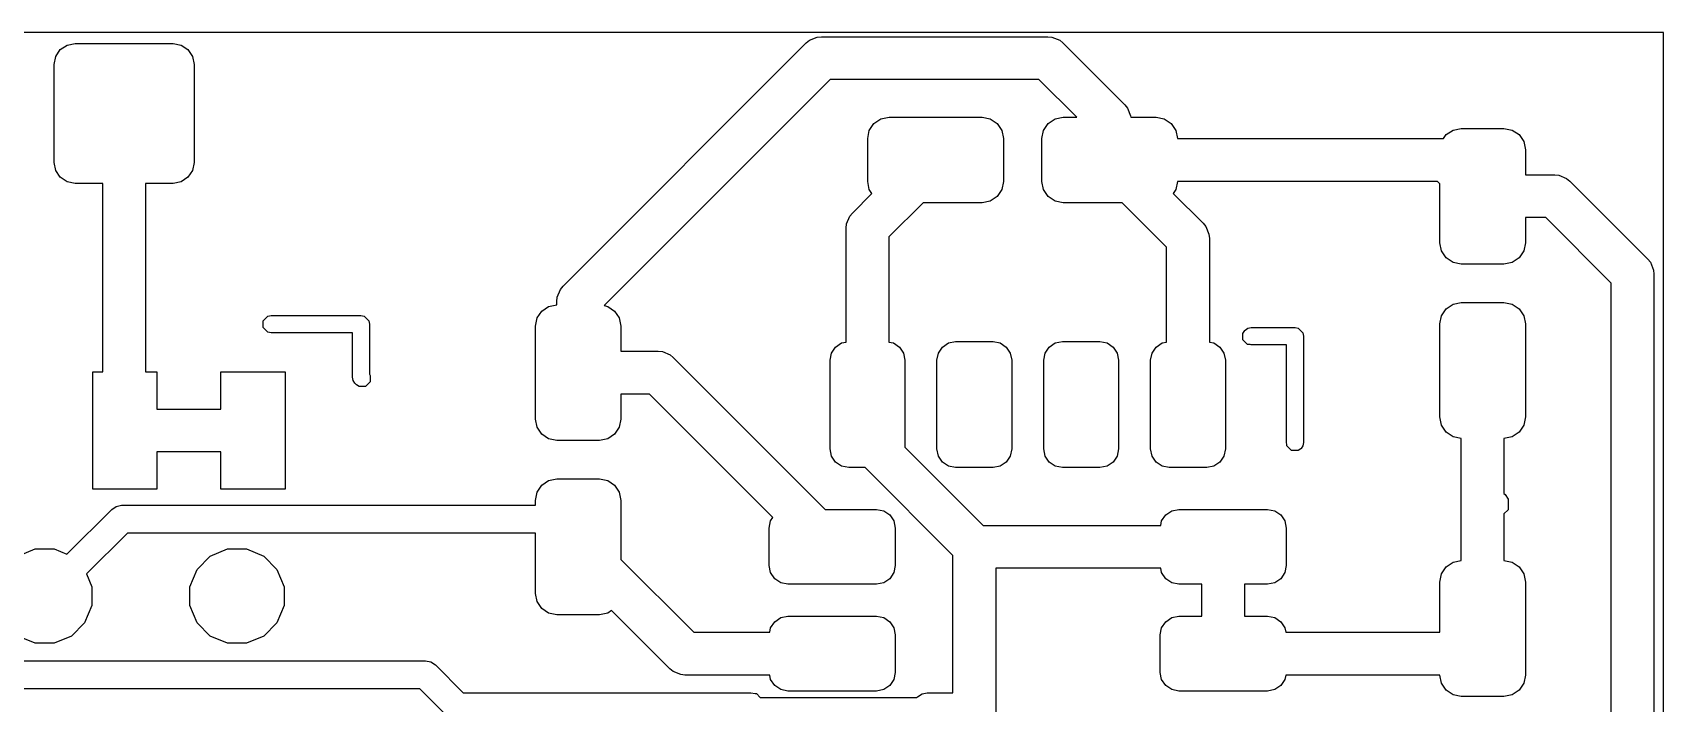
# Model space of a CAD drawing. Extents: x 164.5 to 181.2, y -89.2 to -81.2.
# Drawn here: x 173.54 to 181.18, y -84.3 to -81.17 of the extents above; entities that cross this region are included whole.
import ezdxf

# ---------------------------------------------------------------- set-up
doc = ezdxf.new("R2010")
doc.units = 0
doc.layers.add('BLACK', color=7, linetype='CONTINUOUS')

msp = doc.modelspace()

# ---------------------------------------------------------------- linework, layer by layer
at = {"layer": 'BLACK', "linetype": 'CONTINUOUS'}
for p, q in [((181.177, -81.166), (164.496, -81.166)), ((181.177, -81.166), (164.496, -81.166)), ((177.165289, -81.214289), (177.180443, -81.201853)), ((177.180443, -81.201853), (177.216491, -81.186921)), ((177.216491, -81.186921), (177.236, -81.185)), ((177.236, -81.185), (178.296, -81.185)), ((178.296, -81.185), (178.315509, -81.186921)), ((178.315509, -81.186921), (178.351557, -81.201853)), ((178.351557, -81.201853), (178.366711, -81.214289)), ((181.177, -89.233), (181.177, -81.166)), ((181.177, -89.233), (181.177, -81.166)), ((173.6455, -81.31475), (173.652979, -81.277151)), ((173.652979, -81.277151), (173.674277, -81.245277)), ((173.674277, -81.245277), (173.706151, -81.223979)), ((173.706151, -81.223979), (173.74375, -81.2165)), ((173.74375, -81.2165), (174.20225, -81.2165)), ((174.20225, -81.2165), (174.239849, -81.223979)), ((174.239849, -81.223979), (174.271723, -81.245277)), ((174.271723, -81.245277), (174.293021, -81.277151)), ((174.293021, -81.277151), (174.3005, -81.31475)), ((176.027289, -82.352289), (177.165289, -81.214289)), ((178.366711, -81.214289), (178.656211, -81.503789)), ((173.6455, -81.77325), (173.6455, -81.31475)), ((174.3005, -81.31475), (174.3005, -81.77325)), ((177.277422, -81.385), (176.219204, -82.443217)), ((178.254578, -81.385), (177.277422, -81.385)), ((178.431578, -81.562), (178.254578, -81.385)), ((178.656211, -81.503789), (178.668647, -81.518943)), ((177.482289, -81.591289), (177.514732, -81.569612)), ((177.514732, -81.569612), (177.553, -81.562)), ((177.553, -81.562), (177.988, -81.562)), ((177.988, -81.562), (178.026268, -81.569612)), ((178.026268, -81.569612), (178.058711, -81.591289)), ((178.297289, -81.591289), (178.329732, -81.569612)), ((178.329732, -81.569612), (178.368, -81.562)), ((178.368, -81.562), (178.431578, -81.562)), ((178.668647, -81.518943), (178.683579, -81.554991)), ((178.683579, -81.554991), (178.684269, -81.562)), ((178.684269, -81.562), (178.803, -81.562)), ((178.803, -81.562), (178.841268, -81.569612)), ((178.841268, -81.569612), (178.873711, -81.591289)), ((177.453, -81.662), (177.460612, -81.623732)), ((177.453, -81.862), (177.453, -81.662)), ((177.460612, -81.623732), (177.482289, -81.591289)), ((178.058711, -81.591289), (178.080388, -81.623732)), ((178.080388, -81.623732), (178.088, -81.662)), ((178.088, -81.662), (178.088, -81.862)), ((178.268, -81.662), (178.275612, -81.623732)), ((178.268, -81.862), (178.268, -81.662)), ((178.275612, -81.623732), (178.297289, -81.591289)), ((178.873711, -81.591289), (178.895388, -81.623732)), ((178.895388, -81.623732), (178.903, -81.662)), ((178.903, -81.662), (180.147787, -81.662)), ((180.147787, -81.662), (180.160289, -81.643289)), ((180.160289, -81.643289), (180.192732, -81.621612)), ((180.192732, -81.621612), (180.231, -81.614)), ((180.231, -81.614), (180.431, -81.614)), ((180.431, -81.614), (180.469268, -81.621612)), ((180.469268, -81.621612), (180.501711, -81.643289)), ((180.501711, -81.643289), (180.523388, -81.675732)), ((180.523388, -81.675732), (180.531, -81.714)), ((180.531, -81.714), (180.531, -81.8315)), ((173.652979, -81.810849), (173.6455, -81.77325)), ((173.674277, -81.842723), (173.652979, -81.810849)), ((174.293021, -81.810849), (174.271723, -81.842723)), ((174.3005, -81.77325), (174.293021, -81.810849)), ((173.706151, -81.864021), (173.674277, -81.842723)), ((173.74375, -81.8715), (173.706151, -81.864021)), ((173.873, -81.8715), (173.74375, -81.8715)), ((173.873, -82.752), (173.873, -81.8715)), ((174.20225, -81.8715), (174.073, -81.8715)), ((174.073, -81.8715), (174.073, -82.752)), ((174.239849, -81.864021), (174.20225, -81.8715)), ((174.271723, -81.842723), (174.239849, -81.864021)), ((177.460612, -81.900268), (177.453, -81.862)), ((178.088, -81.862), (178.080388, -81.900268)), ((178.275612, -81.900268), (178.268, -81.862)), ((178.903, -81.862), (178.895388, -81.900268)), ((180.120078, -81.862), (178.903, -81.862)), ((180.131, -81.872922), (180.120078, -81.862)), ((180.131, -82.149), (180.131, -81.872922)), ((180.531, -81.8315), (180.6685, -81.8315)), ((180.6685, -81.8315), (180.688009, -81.833421)), ((180.688009, -81.833421), (180.724057, -81.848353)), ((180.724057, -81.848353), (180.739211, -81.860789)), ((180.739211, -81.860789), (181.103711, -82.225289)), ((177.381289, -82.009789), (177.472707, -81.91837)), ((177.472707, -81.91837), (177.460612, -81.900268)), ((177.711922, -81.962), (177.552, -82.121922)), ((177.988, -81.962), (177.711922, -81.962)), ((178.026268, -81.954388), (177.988, -81.962)), ((178.058711, -81.932711), (178.026268, -81.954388)), ((178.080388, -81.900268), (178.058711, -81.932711)), ((178.297289, -81.932711), (178.275612, -81.900268)), ((178.329732, -81.954388), (178.297289, -81.932711)), ((178.368, -81.962), (178.329732, -81.954388)), ((178.644078, -81.962), (178.368, -81.962)), ((178.852, -82.169921), (178.644078, -81.962)), ((178.895388, -81.900268), (178.883292, -81.91837)), ((178.883292, -81.91837), (179.02271, -82.057789)), ((177.353921, -82.060991), (177.368853, -82.024943)), ((177.368853, -82.024943), (177.381289, -82.009789)), ((180.627078, -82.0315), (180.531, -82.0315)), ((180.531, -82.0315), (180.531, -82.149)), ((180.933, -82.337422), (180.627078, -82.0315)), ((177.352, -82.0805), (177.353921, -82.060991)), ((177.352, -82.613486), (177.352, -82.0805)), ((177.552, -82.121922), (177.552, -82.613486)), ((179.02271, -82.057789), (179.035147, -82.072942)), ((179.035147, -82.072942), (179.035147, -82.072943)), ((179.035147, -82.072943), (179.050079, -82.108991)), ((179.050079, -82.108991), (179.052, -82.1285)), ((178.852, -82.613486), (178.852, -82.169921)), ((179.052, -82.1285), (179.052, -82.613486)), ((180.138612, -82.187268), (180.131, -82.149)), ((180.160289, -82.219711), (180.138612, -82.187268)), ((180.523388, -82.187268), (180.501711, -82.219711)), ((180.531, -82.149), (180.523388, -82.187268)), ((180.192732, -82.241388), (180.160289, -82.219711)), ((180.231, -82.249), (180.192732, -82.241388)), ((180.431, -82.249), (180.231, -82.249)), ((180.469268, -82.241388), (180.431, -82.249)), ((180.501711, -82.219711), (180.469268, -82.241388)), ((181.103711, -82.225289), (181.116147, -82.240443)), ((181.116147, -82.240443), (181.131079, -82.276491)), ((181.131079, -82.276491), (181.133, -82.296)), ((176.014853, -82.367443), (176.027289, -82.352289)), ((180.933, -84.516578), (180.933, -82.337422)), ((181.133, -82.296), (181.133, -84.558)), ((175.998, -82.423), (175.999921, -82.403491)), ((175.998, -82.439), (175.998, -82.423)), ((175.999921, -82.403491), (176.014853, -82.367443)), ((180.192732, -82.436612), (180.231, -82.429)), ((180.231, -82.429), (180.431, -82.429)), ((180.431, -82.429), (180.469268, -82.436612)), ((174.624045, -82.514693), (174.645693, -82.493045)), ((174.645693, -82.493045), (174.661, -82.49)), ((174.661, -82.49), (175.081, -82.49)), ((175.081, -82.49), (175.096307, -82.493045)), ((175.096307, -82.493045), (175.117955, -82.514693)), ((175.898, -82.539), (175.905612, -82.500732)), ((175.905612, -82.500732), (175.927289, -82.468289)), ((175.927289, -82.468289), (175.959732, -82.446612)), ((175.959732, -82.446612), (175.998, -82.439)), ((176.219204, -82.443217), (176.236268, -82.446612)), ((176.236268, -82.446612), (176.268711, -82.468289)), ((176.268711, -82.468289), (176.290388, -82.500732)), ((176.290388, -82.500732), (176.298, -82.539)), ((180.131, -82.529), (180.138612, -82.490732)), ((180.138612, -82.490732), (180.160289, -82.458289)), ((180.160289, -82.458289), (180.192732, -82.436612)), ((180.469268, -82.436612), (180.501711, -82.458289)), ((180.501711, -82.458289), (180.523388, -82.490732)), ((180.523388, -82.490732), (180.531, -82.529)), ((174.624045, -82.545307), (174.624045, -82.514693)), ((174.645693, -82.566955), (174.624045, -82.545307)), ((174.661, -82.57), (174.645693, -82.566955)), ((175.041, -82.57), (174.661, -82.57)), ((175.041, -82.778), (175.041, -82.57)), ((175.117955, -82.514693), (175.121, -82.53)), ((175.121, -82.53), (175.121, -82.763773)), ((175.898, -82.974), (175.898, -82.539)), ((176.298, -82.539), (176.298, -82.6565)), ((179.209045, -82.572693), (179.217716, -82.559716)), ((179.209045, -82.603307), (179.209045, -82.572693)), ((179.217716, -82.559716), (179.219715, -82.557716)), ((179.219715, -82.557716), (179.232692, -82.549045)), ((179.232692, -82.549045), (179.232693, -82.549045)), ((179.232693, -82.549045), (179.248, -82.546)), ((179.248, -82.546), (179.453, -82.546)), ((179.453, -82.546), (179.468307, -82.549045)), ((179.468307, -82.549045), (179.489955, -82.570693)), ((179.489955, -82.570693), (179.493, -82.586)), ((180.131, -82.964), (180.131, -82.529)), ((180.531, -82.529), (180.531, -82.964)), ((176.298, -82.6565), (176.4725, -82.6565)), ((176.4725, -82.6565), (176.492009, -82.658421)), ((176.492009, -82.658421), (176.528057, -82.673353)), ((177.283661, -82.665015), (177.302628, -82.636628)), ((177.302628, -82.636628), (177.331015, -82.617661)), ((177.331015, -82.617661), (177.352, -82.613486)), ((177.552, -82.613486), (177.572985, -82.617661)), ((177.572985, -82.617661), (177.601372, -82.636628)), ((177.601372, -82.636628), (177.620339, -82.665015)), ((177.783661, -82.665015), (177.802628, -82.636628)), ((177.802628, -82.636628), (177.831015, -82.617661)), ((177.831015, -82.617661), (177.8645, -82.611)), ((177.8645, -82.611), (178.0395, -82.611)), ((178.0395, -82.611), (178.072985, -82.617661)), ((178.072985, -82.617661), (178.101372, -82.636628)), ((178.101372, -82.636628), (178.120339, -82.665015)), ((178.283661, -82.665015), (178.302628, -82.636628)), ((178.302628, -82.636628), (178.331015, -82.617661)), ((178.331015, -82.617661), (178.3645, -82.611)), ((178.3645, -82.611), (178.5395, -82.611)), ((178.5395, -82.611), (178.572985, -82.617661)), ((178.572985, -82.617661), (178.601372, -82.636628)), ((178.601372, -82.636628), (178.620339, -82.665015)), ((178.783661, -82.665015), (178.802628, -82.636628)), ((178.802628, -82.636628), (178.831015, -82.617661)), ((178.831015, -82.617661), (178.852, -82.613486)), ((179.052, -82.613486), (179.072985, -82.617661)), ((179.072985, -82.617661), (179.101372, -82.636628)), ((179.101372, -82.636628), (179.120339, -82.665015)), ((179.230693, -82.624955), (179.209045, -82.603307)), ((179.242747, -82.624955), (179.230693, -82.624955)), ((179.248, -82.626), (179.242747, -82.624955)), ((179.413, -82.626), (179.248, -82.626)), ((179.413, -83.083), (179.413, -82.626)), ((179.493, -82.586), (179.493, -83.083)), ((176.528057, -82.673353), (176.543211, -82.685789)), ((176.543211, -82.685789), (177.253422, -83.396)), ((177.277, -82.6985), (177.283661, -82.665015)), ((177.277, -83.1135), (177.277, -82.6985)), ((177.620339, -82.665015), (177.627, -82.6985)), ((177.627, -82.6985), (177.627, -83.104578)), ((177.777, -82.6985), (177.783661, -82.665015)), ((177.777, -83.1135), (177.777, -82.6985)), ((178.120339, -82.665015), (178.127, -82.6985)), ((178.127, -82.6985), (178.127, -83.1135)), ((178.277, -82.6985), (178.283661, -82.665015)), ((178.277, -83.1135), (178.277, -82.6985)), ((178.620339, -82.665015), (178.627, -82.6985)), ((178.627, -82.6985), (178.627, -83.1135)), ((178.777, -82.6985), (178.783661, -82.665015)), ((178.777, -83.1135), (178.777, -82.6985)), ((179.120339, -82.665015), (179.127, -82.6985)), ((179.127, -82.6985), (179.127, -83.1135)), ((173.826, -83.302), (173.826, -82.752)), ((173.826, -82.752), (173.873, -82.752)), ((174.073, -82.752), (174.126, -82.752)), ((174.126, -82.752), (174.126, -82.927)), ((174.426, -82.927), (174.426, -82.752)), ((174.426, -82.752), (174.726, -82.752)), ((174.726, -82.752), (174.726, -83.302)), ((175.044045, -82.793307), (175.041, -82.778)), ((175.052716, -82.806284), (175.044045, -82.793307)), ((175.059715, -82.813284), (175.052716, -82.806284)), ((175.124954, -82.800307), (175.103307, -82.821954)), ((175.121, -82.763773), (175.124954, -82.769692)), ((175.124954, -82.769692), (175.124954, -82.800307)), ((175.072692, -82.821954), (175.059715, -82.813284)), ((175.103307, -82.821954), (175.072692, -82.821954)), ((176.431078, -82.8565), (176.298, -82.8565)), ((176.298, -82.8565), (176.298, -82.974)), ((177.009047, -83.434469), (176.431078, -82.8565)), ((174.126, -82.927), (174.426, -82.927)), ((180.138612, -83.002268), (180.131, -82.964)), ((180.531, -82.964), (180.523388, -83.002268)), ((175.905612, -83.012268), (175.898, -82.974)), ((175.927289, -83.044711), (175.905612, -83.012268)), ((176.290388, -83.012268), (176.268711, -83.044711)), ((176.298, -82.974), (176.290388, -83.012268)), ((180.160289, -83.034711), (180.138612, -83.002268)), ((180.192732, -83.056388), (180.160289, -83.034711)), ((180.501711, -83.034711), (180.469268, -83.056388)), ((180.523388, -83.002268), (180.501711, -83.034711)), ((175.959732, -83.066388), (175.927289, -83.044711)), ((175.998, -83.074), (175.959732, -83.066388)), ((176.198, -83.074), (175.998, -83.074)), ((176.236268, -83.066388), (176.198, -83.074)), ((176.268711, -83.044711), (176.236268, -83.066388)), ((177.283661, -83.146985), (177.277, -83.1135)), ((177.627, -83.104578), (177.993422, -83.471)), ((177.783661, -83.146985), (177.777, -83.1135)), ((178.127, -83.1135), (178.120339, -83.146985)), ((178.283661, -83.146985), (178.277, -83.1135)), ((178.627, -83.1135), (178.620339, -83.146985)), ((178.783661, -83.146985), (178.777, -83.1135)), ((179.127, -83.1135), (179.120339, -83.146985)), ((179.415045, -83.09328), (179.413, -83.083)), ((179.415045, -83.099307), (179.415045, -83.09328)), ((179.436693, -83.120955), (179.415045, -83.099307)), ((179.480284, -83.112284), (179.467307, -83.120955)), ((179.481284, -83.111284), (179.480284, -83.112284)), ((179.489955, -83.098308), (179.481284, -83.111284)), ((179.493, -83.083), (179.489955, -83.098307)), ((179.489955, -83.098307), (179.489955, -83.098308)), ((180.231, -83.064), (180.192732, -83.056388)), ((180.231, -83.314), (180.231, -83.064)), ((180.469268, -83.056388), (180.431, -83.064)), ((180.431, -83.064), (180.431, -83.314)), ((174.426, -83.127), (174.126, -83.127)), ((174.126, -83.127), (174.126, -83.302)), ((174.426, -83.302), (174.426, -83.127)), ((177.302628, -83.175372), (177.283661, -83.146985)), ((177.331015, -83.194339), (177.302628, -83.175372)), ((177.802628, -83.175372), (177.783661, -83.146985)), ((177.831015, -83.194339), (177.802628, -83.175372)), ((178.101372, -83.175372), (178.072985, -83.194339)), ((178.120339, -83.146985), (178.101372, -83.175372)), ((178.302628, -83.175372), (178.283661, -83.146985)), ((178.331015, -83.194339), (178.302628, -83.175372)), ((178.601372, -83.175372), (178.572985, -83.194339)), ((178.620339, -83.146985), (178.601372, -83.175372)), ((178.802628, -83.175372), (178.783661, -83.146985)), ((178.831015, -83.194339), (178.802628, -83.175372)), ((179.101372, -83.175372), (179.072985, -83.194339)), ((179.120339, -83.146985), (179.101372, -83.175372)), ((179.467307, -83.120955), (179.436693, -83.120955)), ((175.927289, -83.283289), (175.959732, -83.261612)), ((175.959732, -83.261612), (175.998, -83.254)), ((175.998, -83.254), (176.198, -83.254)), ((176.198, -83.254), (176.236268, -83.261612)), ((176.236268, -83.261612), (176.268711, -83.283289)), ((177.3645, -83.201), (177.331015, -83.194339)), ((177.440578, -83.201), (177.3645, -83.201)), ((177.852, -83.612422), (177.440578, -83.201)), ((177.8645, -83.201), (177.831015, -83.194339)), ((178.0395, -83.201), (177.8645, -83.201)), ((178.072985, -83.194339), (178.0395, -83.201)), ((178.3645, -83.201), (178.331015, -83.194339)), ((178.5395, -83.201), (178.3645, -83.201)), ((178.572985, -83.194339), (178.5395, -83.201)), ((178.8645, -83.201), (178.831015, -83.194339)), ((179.0395, -83.201), (178.8645, -83.201)), ((179.072985, -83.194339), (179.0395, -83.201)), ((174.126, -83.302), (173.826, -83.302)), ((174.726, -83.302), (174.426, -83.302)), ((175.898, -83.354), (175.905612, -83.315732)), ((175.905612, -83.315732), (175.927289, -83.283289)), ((176.268711, -83.283289), (176.290388, -83.315732)), ((176.290388, -83.315732), (176.298, -83.354)), ((180.231, -83.636), (180.231, -83.314)), ((180.431, -83.314), (180.431, -83.322076)), ((180.431, -83.322076), (180.435962, -83.327038)), ((180.435962, -83.327038), (180.450052, -83.348126)), ((173.704898, -83.606177), (173.915038, -83.396038)), ((173.915038, -83.396038), (173.936125, -83.381948)), ((173.936125, -83.381948), (173.936126, -83.381948)), ((173.936126, -83.381948), (173.961, -83.377)), ((173.961, -83.377), (175.898, -83.377)), ((175.898, -83.377), (175.898, -83.354)), ((176.298, -83.354), (176.298, -83.630078)), ((177.253422, -83.396), (177.4945, -83.396)), ((177.4945, -83.396), (177.527985, -83.402661)), ((177.527985, -83.402661), (177.556372, -83.421628)), ((177.556372, -83.421628), (177.575339, -83.450015)), ((178.828661, -83.450015), (178.847628, -83.421628)), ((178.847628, -83.421628), (178.876015, -83.402661)), ((178.876015, -83.402661), (178.9095, -83.396)), ((178.9095, -83.396), (179.3245, -83.396)), ((179.3245, -83.396), (179.357985, -83.402661)), ((179.357985, -83.402661), (179.386372, -83.421628)), ((179.386372, -83.421628), (179.405339, -83.450015)), ((180.450052, -83.397875), (180.431, -83.416927)), ((180.431, -83.416927), (180.431, -83.636)), ((180.450052, -83.348126), (180.450052, -83.397875)), ((176.992, -83.4835), (176.998661, -83.450015)), ((176.992, -83.6585), (176.992, -83.4835)), ((176.998661, -83.450015), (177.009047, -83.434469)), ((177.575339, -83.450015), (177.582, -83.4835)), ((177.582, -83.4835), (177.582, -83.6585)), ((177.993422, -83.471), (178.824487, -83.471)), ((178.824487, -83.471), (178.828661, -83.450015)), ((179.405339, -83.450015), (179.412, -83.4835)), ((179.412, -83.4835), (179.412, -83.6585)), ((173.987924, -83.507), (173.796822, -83.698101)), ((175.898, -83.507), (173.987924, -83.507)), ((175.898, -83.789), (175.898, -83.507)), ((173.475997, -83.614919), (173.557105, -83.581323)), ((173.557105, -83.581323), (173.644895, -83.581323)), ((173.644895, -83.581323), (173.704898, -83.606177)), ((174.313919, -83.676997), (174.375997, -83.614919)), ((174.375997, -83.614919), (174.457105, -83.581323)), ((174.457105, -83.581323), (174.544895, -83.581323)), ((174.544895, -83.581323), (174.626003, -83.614919)), ((174.626003, -83.614919), (174.688081, -83.676997)), ((176.298, -83.630078), (176.638921, -83.971)), ((177.852, -84.254), (177.852, -83.612422)), ((180.160289, -83.665289), (180.192732, -83.643612)), ((180.192732, -83.643612), (180.231, -83.636)), ((180.431, -83.636), (180.469268, -83.643612)), ((180.469268, -83.643612), (180.501711, -83.665289)), ((173.796822, -83.698101), (173.821677, -83.758105)), ((174.280323, -83.758105), (174.313919, -83.676997)), ((174.688081, -83.676997), (174.721677, -83.758105)), ((176.998661, -83.691985), (176.992, -83.6585)), ((177.017628, -83.720372), (176.998661, -83.691985)), ((177.046015, -83.739339), (177.017628, -83.720372)), ((177.556372, -83.720372), (177.527985, -83.739339)), ((177.575339, -83.691985), (177.556372, -83.720372)), ((177.582, -83.6585), (177.575339, -83.691985)), ((178.824487, -83.671), (178.052, -83.671)), ((178.052, -83.671), (178.052, -84.268)), ((178.828661, -83.691985), (178.824487, -83.671)), ((178.847628, -83.720372), (178.828661, -83.691985)), ((178.876015, -83.739339), (178.847628, -83.720372)), ((179.386372, -83.720372), (179.357985, -83.739339)), ((179.405339, -83.691985), (179.386372, -83.720372)), ((179.412, -83.6585), (179.405339, -83.691985)), ((180.131, -83.736), (180.138612, -83.697732)), ((180.138612, -83.697732), (180.160289, -83.665289)), ((180.501711, -83.665289), (180.523388, -83.697732)), ((180.523388, -83.697732), (180.531, -83.736)), ((173.821677, -83.758105), (173.821677, -83.845895)), ((174.280323, -83.845895), (174.280323, -83.758105)), ((174.721677, -83.758105), (174.721677, -83.845895)), ((175.905612, -83.827268), (175.898, -83.789)), ((177.0795, -83.746), (177.046015, -83.739339)), ((177.4945, -83.746), (177.0795, -83.746)), ((177.527985, -83.739339), (177.4945, -83.746)), ((178.9095, -83.746), (178.876015, -83.739339)), ((179.017, -83.746), (178.9095, -83.746)), ((179.017, -83.896), (179.017, -83.746)), ((179.3245, -83.746), (179.217, -83.746)), ((179.217, -83.746), (179.217, -83.896)), ((179.357985, -83.739339), (179.3245, -83.746)), ((180.131, -83.971), (180.131, -83.736)), ((180.531, -83.736), (180.531, -84.171)), ((173.821677, -83.845895), (173.788081, -83.927003)), ((174.313919, -83.927003), (174.280323, -83.845895)), ((174.721677, -83.845895), (174.688081, -83.927003)), ((175.927289, -83.859711), (175.905612, -83.827268)), ((175.959732, -83.881388), (175.927289, -83.859711)), ((176.25437, -83.869292), (176.236268, -83.881388)), ((176.52679, -84.141711), (176.25437, -83.869292)), ((173.788081, -83.927003), (173.726003, -83.989081)), ((174.375997, -83.989081), (174.313919, -83.927003)), ((174.688081, -83.927003), (174.626003, -83.989081)), ((175.998, -83.889), (175.959732, -83.881388)), ((176.198, -83.889), (175.998, -83.889)), ((176.236268, -83.881388), (176.198, -83.889)), ((176.994487, -83.971), (176.998661, -83.950015)), ((176.998661, -83.950015), (177.017628, -83.921628)), ((177.017628, -83.921628), (177.046015, -83.902661)), ((177.046015, -83.902661), (177.0795, -83.896)), ((177.0795, -83.896), (177.4945, -83.896)), ((177.4945, -83.896), (177.527985, -83.902661)), ((177.527985, -83.902661), (177.556372, -83.921628)), ((177.556372, -83.921628), (177.575339, -83.950015)), ((177.575339, -83.950015), (177.582, -83.9835)), ((178.822, -83.9835), (178.828661, -83.950015)), ((178.828661, -83.950015), (178.847628, -83.921628)), ((178.847628, -83.921628), (178.876015, -83.902661)), ((178.876015, -83.902661), (178.9095, -83.896)), ((178.9095, -83.896), (179.017, -83.896)), ((179.217, -83.896), (179.3245, -83.896)), ((179.3245, -83.896), (179.357985, -83.902661)), ((179.357985, -83.902661), (179.386372, -83.921628)), ((179.386372, -83.921628), (179.405339, -83.950015)), ((179.405339, -83.950015), (179.409513, -83.971)), ((173.557105, -84.022677), (173.475997, -83.989081)), ((173.644895, -84.022677), (173.557105, -84.022677)), ((173.726003, -83.989081), (173.644895, -84.022677)), ((174.457105, -84.022677), (174.375997, -83.989081)), ((174.544895, -84.022677), (174.457105, -84.022677)), ((174.626003, -83.989081), (174.544895, -84.022677)), ((176.638921, -83.971), (176.994487, -83.971)), ((177.582, -83.9835), (177.582, -84.1585)), ((178.822, -84.1585), (178.822, -83.9835)), ((179.409513, -83.971), (180.131, -83.971)), ((172.651, -84.105), (175.384, -84.105)), ((175.384, -84.105), (175.408874, -84.109948)), ((175.408874, -84.109948), (175.408875, -84.109948)), ((175.408875, -84.109948), (175.429962, -84.124038)), ((175.429962, -84.124038), (175.559924, -84.254)), ((176.541943, -84.154148), (176.52679, -84.141711)), ((176.577991, -84.169079), (176.541943, -84.154148)), ((176.5975, -84.171), (176.577991, -84.169079)), ((176.994487, -84.171), (176.5975, -84.171)), ((176.998661, -84.191985), (176.994487, -84.171)), ((177.582, -84.1585), (177.575339, -84.191985)), ((178.828661, -84.191985), (178.822, -84.1585)), ((179.409513, -84.171), (179.405339, -84.191985)), ((180.131, -84.171), (179.409513, -84.171)), ((180.138612, -84.209268), (180.131, -84.171)), ((180.531, -84.171), (180.523388, -84.209268)), ((175.357076, -84.235), (172.651, -84.235)), ((175.487038, -84.364962), (175.357076, -84.235)), ((175.559924, -84.254), (176.906, -84.254)), ((176.906, -84.254), (176.925847, -84.257948)), ((176.925847, -84.257948), (176.931874, -84.257948)), ((176.931874, -84.257948), (176.949926, -84.276)), ((177.017628, -84.220372), (176.998661, -84.191985)), ((177.046015, -84.239339), (177.017628, -84.220372)), ((177.0795, -84.246), (177.046015, -84.239339)), ((177.4945, -84.246), (177.0795, -84.246)), ((177.527985, -84.239339), (177.4945, -84.246)), ((177.556372, -84.220372), (177.527985, -84.239339)), ((177.575339, -84.191985), (177.556372, -84.220372)), ((177.686038, -84.273038), (177.707125, -84.258949)), ((177.707125, -84.258949), (177.707126, -84.258948)), ((177.707126, -84.258948), (177.732, -84.254)), ((177.732, -84.254), (177.852, -84.254)), ((178.847628, -84.220372), (178.828661, -84.191985)), ((178.876015, -84.239339), (178.847628, -84.220372)), ((178.9095, -84.246), (178.876015, -84.239339)), ((179.3245, -84.246), (178.9095, -84.246)), ((179.357985, -84.239339), (179.3245, -84.246)), ((179.386372, -84.220372), (179.357985, -84.239339)), ((179.405339, -84.191985), (179.386372, -84.220372)), ((180.160289, -84.241711), (180.138612, -84.209268)), ((180.192732, -84.263388), (180.160289, -84.241711)), ((180.501711, -84.241711), (180.469268, -84.263388)), ((180.523388, -84.209268), (180.501711, -84.241711)), ((176.949926, -84.276), (177.683395, -84.276)), ((177.683395, -84.276), (177.684038, -84.275038)), ((177.684038, -84.275038), (177.686038, -84.273038)), ((178.052, -84.268), (178.052, -84.572)), ((180.231, -84.271), (180.192732, -84.263388)), ((180.431, -84.271), (180.231, -84.271)), ((180.469268, -84.263388), (180.431, -84.271))]:
    msp.add_line(p, q, dxfattribs=at)

doc.saveas('drawing.dxf')
